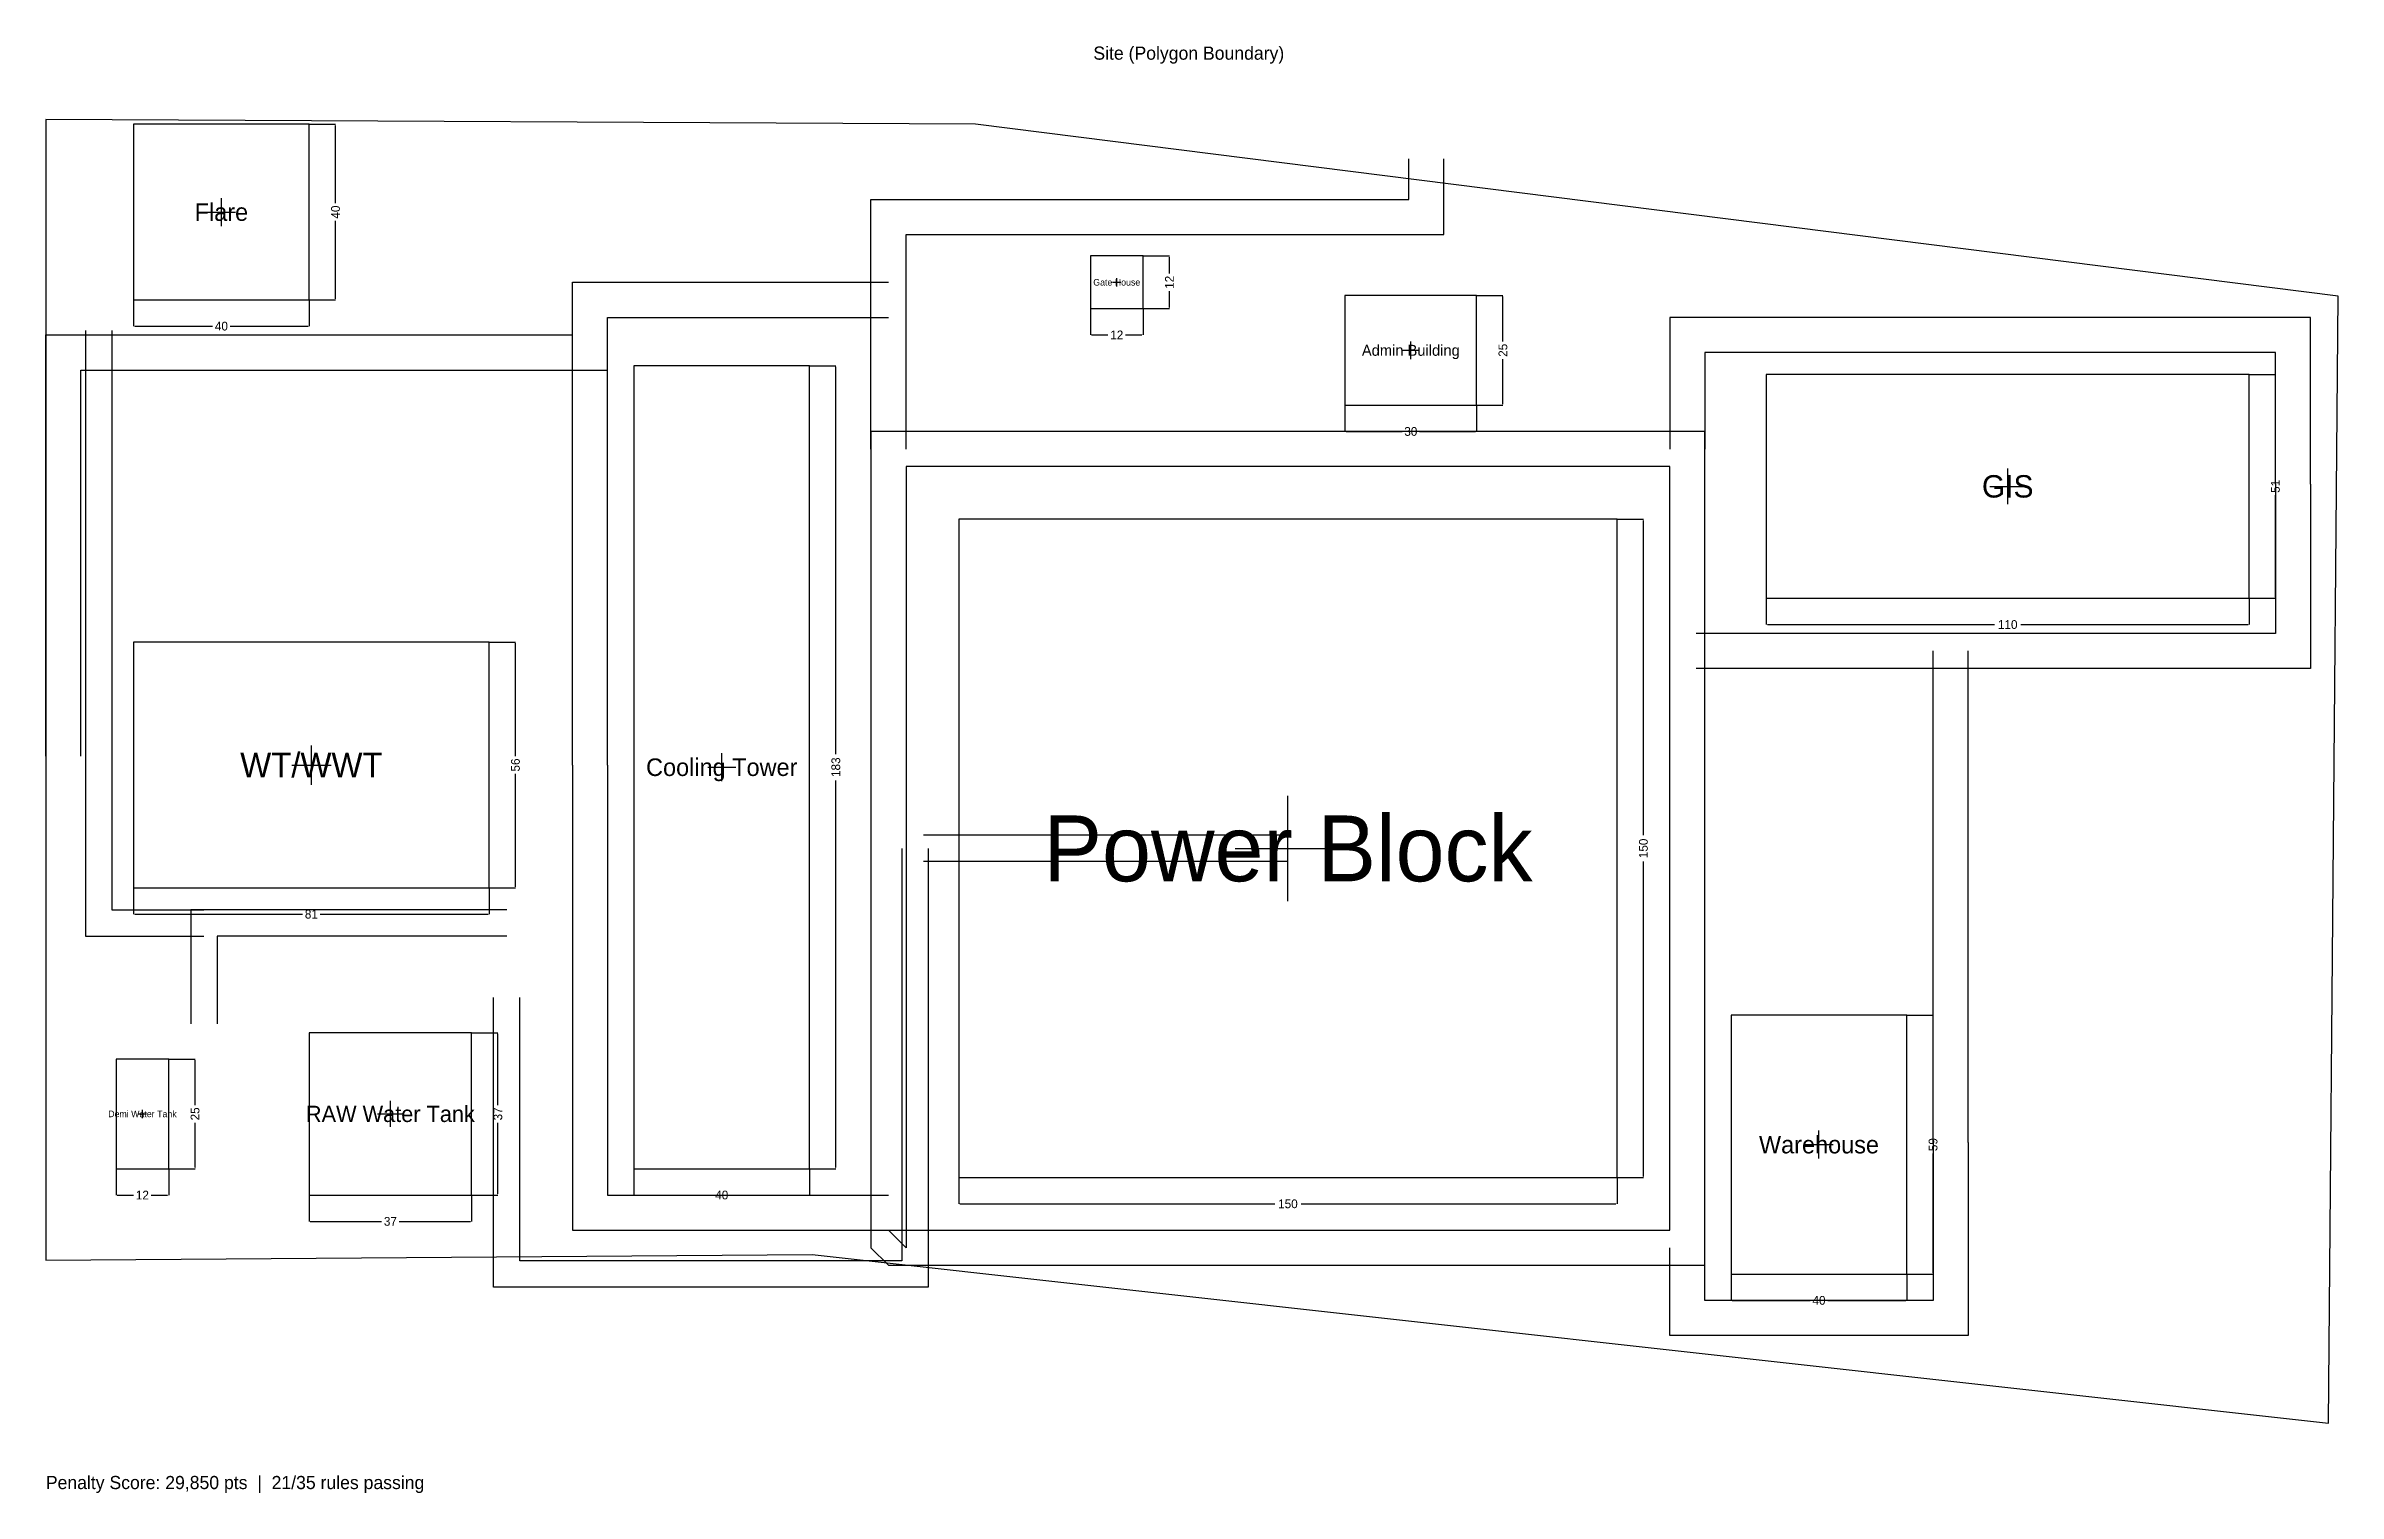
# Model space of a CAD drawing. Header units: metres. Extents: x 0 to 522, y -16 to 314.
import ezdxf
from ezdxf.enums import TextEntityAlignment as Align

# ---------------------------------------------------------------- set-up
doc = ezdxf.new("R2010")
doc.units = ezdxf.units.M
doc.linetypes.add('DASHED', pattern=[0.25, -0.25])
for name, color, linetype in [('ADMIN_BUILDING', 6, 'CONTINUOUS'), ('COOLING_TOWER', 3, 'CONTINUOUS'), ('DIMENSIONS', 8, 'CONTINUOUS'), ('FLARE', 30, 'CONTINUOUS'), ('GATE_HOUSE', 2, 'CONTINUOUS'), ('GIS', 5, 'CONTINUOUS'), ('LABELS', 7, 'CONTINUOUS'), ('PIPE_RACK', 8, 'DASHED'), ('POWER_BLOCK', 4, 'CONTINUOUS'), ('ROAD', 8, 'CONTINUOUS'), ('SITE_BOUNDARY', 7, 'CONTINUOUS'), ('WAREHOUSE', 6, 'CONTINUOUS'), ('WATER', 3, 'CONTINUOUS'), ('WT_WWT', 4, 'CONTINUOUS')]:
    doc.layers.add(name, color=color, linetype=linetype)
doc.dimstyles.get("Standard").update_dxf_attribs({"dimtxt": 2.5, "dimasz": 2.5, "dimexe": 1.25, "dimexo": 0.625, "dimtad": 1, "dimcen": 2.5, "dimazin": 3, "dimtfac": 1, "dimtmove": 0, "dimatfit": 3})

# ---------------------------------------------------------------- blocks, each defined once
blk = doc.blocks.new('_CLOSEDFILLED')
at = {"color": 0, "linetype": 'BYBLOCK'}
blk.add_solid([(-1, 0.2), (0, 0), (-1, -0.2)], dxfattribs=at)
blk = doc.blocks.new('*D1')
for p, q in [((238, 254), (238, 248)), ((250, 254), (250, 248)), ((238.25, 248), (242, 248)), ((246, 248), (249.75, 248))]:
    blk.add_line(p, q)
at = {"layer": 'Defpoints'}
for p in [(238, 254), (250, 254), (238, 248)]:
    blk.add_point(p, dxfattribs=at)
at = {"layer": 'DIMENSIONS', "xscale": 0.25, "yscale": 0.25, "rotation": 180}
blk.add_blockref('_CLOSEDFILLED', (238, 248), dxfattribs=at)
at = {"layer": 'DIMENSIONS', "xscale": 0.25, "yscale": 0.25}
blk.add_blockref('_CLOSEDFILLED', (250, 248), dxfattribs=at)
at = {"layer": 'DIMENSIONS', "insert": (244, 248), "char_height": 2, "attachment_point": 5}
blk.add_mtext('12', dxfattribs=at)
blk = doc.blocks.new('*D2')
for p, q in [((250, 266), (256, 266)), ((256, 262), (256, 265.75)), ((256, 254.25), (256, 258)), ((250, 254), (256, 254))]:
    blk.add_line(p, q)
at = {"layer": 'Defpoints'}
for p in [(250, 266), (250, 254), (256, 254)]:
    blk.add_point(p, dxfattribs=at)
at = {"layer": 'DIMENSIONS', "xscale": 0.25, "yscale": 0.25}
for p, rotation in [((256, 266), 90), ((256, 254), 270)]:
    blk.add_blockref('_CLOSEDFILLED', p, dxfattribs=dict(at, rotation=rotation))
at = {"layer": 'DIMENSIONS', "insert": (256, 260), "char_height": 2, "attachment_point": 5, "rotation": 90}
blk.add_mtext('12', dxfattribs=at)
blk = doc.blocks.new('*D3')
for p, q in [((392, 188), (392, 182)), ((502, 188), (502, 182)), ((392.25, 182), (444, 182)), ((450, 182), (501.75, 182))]:
    blk.add_line(p, q)
at = {"layer": 'Defpoints'}
for p in [(392, 188), (502, 188), (392, 182)]:
    blk.add_point(p, dxfattribs=at)
at = {"layer": 'DIMENSIONS', "xscale": 0.25, "yscale": 0.25, "rotation": 180}
blk.add_blockref('_CLOSEDFILLED', (392, 182), dxfattribs=at)
at = {"layer": 'DIMENSIONS', "xscale": 0.25, "yscale": 0.25}
blk.add_blockref('_CLOSEDFILLED', (502, 182), dxfattribs=at)
at = {"layer": 'DIMENSIONS', "insert": (447, 182), "char_height": 2, "attachment_point": 5}
blk.add_mtext('110', dxfattribs=at)
blk = doc.blocks.new('*D4')
for p, q in [((502, 239), (508, 239)), ((508, 215.5), (508, 238.75)), ((508, 188.25), (508, 211.5)), ((502, 188), (508, 188))]:
    blk.add_line(p, q)
at = {"layer": 'Defpoints'}
for p in [(502, 239), (502, 188), (508, 188)]:
    blk.add_point(p, dxfattribs=at)
at = {"layer": 'DIMENSIONS', "xscale": 0.25, "yscale": 0.25}
for p, rotation in [((508, 239), 90), ((508, 188), 270)]:
    blk.add_blockref('_CLOSEDFILLED', p, dxfattribs=dict(at, rotation=rotation))
at = {"layer": 'DIMENSIONS', "insert": (508, 213.5), "char_height": 2, "attachment_point": 5, "rotation": 90}
blk.add_mtext('51', dxfattribs=at)
blk = doc.blocks.new('*D5')
for p, q in [((60, 52), (60, 46)), ((97, 52), (97, 46)), ((60.25, 46), (76.5, 46)), ((80.5, 46), (96.75, 46))]:
    blk.add_line(p, q)
at = {"layer": 'Defpoints'}
for p in [(60, 52), (97, 52), (60, 46)]:
    blk.add_point(p, dxfattribs=at)
at = {"layer": 'DIMENSIONS', "xscale": 0.25, "yscale": 0.25, "rotation": 180}
blk.add_blockref('_CLOSEDFILLED', (60, 46), dxfattribs=at)
at = {"layer": 'DIMENSIONS', "xscale": 0.25, "yscale": 0.25}
blk.add_blockref('_CLOSEDFILLED', (97, 46), dxfattribs=at)
at = {"layer": 'DIMENSIONS', "insert": (78.5, 46), "char_height": 2, "attachment_point": 5}
blk.add_mtext('37', dxfattribs=at)
blk = doc.blocks.new('*D6')
for p, q in [((97, 89), (103, 89)), ((103, 72.5), (103, 88.75)), ((103, 52.25), (103, 68.5)), ((97, 52), (103, 52))]:
    blk.add_line(p, q)
at = {"layer": 'Defpoints'}
for p in [(97, 89), (97, 52), (103, 52)]:
    blk.add_point(p, dxfattribs=at)
at = {"layer": 'DIMENSIONS', "xscale": 0.25, "yscale": 0.25}
for p, rotation in [((103, 89), 90), ((103, 52), 270)]:
    blk.add_blockref('_CLOSEDFILLED', p, dxfattribs=dict(at, rotation=rotation))
at = {"layer": 'DIMENSIONS', "insert": (103, 70.5), "char_height": 2, "attachment_point": 5, "rotation": 90}
blk.add_mtext('37', dxfattribs=at)
blk = doc.blocks.new('*D7')
for p, q in [((208, 56), (208, 50)), ((358, 56), (358, 50)), ((208.25, 50), (280, 50)), ((286, 50), (357.75, 50))]:
    blk.add_line(p, q)
at = {"layer": 'Defpoints'}
for p in [(208, 56), (358, 56), (208, 50)]:
    blk.add_point(p, dxfattribs=at)
at = {"layer": 'DIMENSIONS', "xscale": 0.25, "yscale": 0.25, "rotation": 180}
blk.add_blockref('_CLOSEDFILLED', (208, 50), dxfattribs=at)
at = {"layer": 'DIMENSIONS', "xscale": 0.25, "yscale": 0.25}
blk.add_blockref('_CLOSEDFILLED', (358, 50), dxfattribs=at)
at = {"layer": 'DIMENSIONS', "insert": (283, 50), "char_height": 2, "attachment_point": 5}
blk.add_mtext('150', dxfattribs=at)
blk = doc.blocks.new('*D8')
for p, q in [((358, 206), (364, 206)), ((364, 134), (364, 205.75)), ((364, 56.25), (364, 128)), ((358, 56), (364, 56))]:
    blk.add_line(p, q)
at = {"layer": 'Defpoints'}
for p in [(358, 206), (358, 56), (364, 56)]:
    blk.add_point(p, dxfattribs=at)
at = {"layer": 'DIMENSIONS', "xscale": 0.25, "yscale": 0.25}
for p, rotation in [((364, 206), 90), ((364, 56), 270)]:
    blk.add_blockref('_CLOSEDFILLED', p, dxfattribs=dict(at, rotation=rotation))
at = {"layer": 'DIMENSIONS', "insert": (364, 131), "char_height": 2, "attachment_point": 5, "rotation": 90}
blk.add_mtext('150', dxfattribs=at)
blk = doc.blocks.new('*D9')
for p, q in [((20, 256), (20, 250)), ((60, 256), (60, 250)), ((20.25, 250), (38, 250)), ((42, 250), (59.75, 250))]:
    blk.add_line(p, q)
at = {"layer": 'Defpoints'}
for p in [(20, 256), (60, 256), (20, 250)]:
    blk.add_point(p, dxfattribs=at)
at = {"layer": 'DIMENSIONS', "xscale": 0.25, "yscale": 0.25, "rotation": 180}
blk.add_blockref('_CLOSEDFILLED', (20, 250), dxfattribs=at)
at = {"layer": 'DIMENSIONS', "xscale": 0.25, "yscale": 0.25}
blk.add_blockref('_CLOSEDFILLED', (60, 250), dxfattribs=at)
at = {"layer": 'DIMENSIONS', "insert": (40, 250), "char_height": 2, "attachment_point": 5}
blk.add_mtext('40', dxfattribs=at)
blk = doc.blocks.new('*D10')
for p, q in [((60, 296), (66, 296)), ((66, 278), (66, 295.75)), ((66, 256.25), (66, 274)), ((60, 256), (66, 256))]:
    blk.add_line(p, q)
at = {"layer": 'Defpoints'}
for p in [(60, 296), (60, 256), (66, 256)]:
    blk.add_point(p, dxfattribs=at)
at = {"layer": 'DIMENSIONS', "xscale": 0.25, "yscale": 0.25}
for p, rotation in [((66, 296), 90), ((66, 256), 270)]:
    blk.add_blockref('_CLOSEDFILLED', p, dxfattribs=dict(at, rotation=rotation))
at = {"layer": 'DIMENSIONS', "insert": (66, 276), "char_height": 2, "attachment_point": 5, "rotation": 90}
blk.add_mtext('40', dxfattribs=at)
blk = doc.blocks.new('*D11')
for p, q in [((134, 58), (134, 52)), ((174, 58), (174, 52)), ((134.25, 52), (152, 52)), ((156, 52), (173.75, 52))]:
    blk.add_line(p, q)
at = {"layer": 'Defpoints'}
for p in [(134, 58), (174, 58), (134, 52)]:
    blk.add_point(p, dxfattribs=at)
at = {"layer": 'DIMENSIONS', "xscale": 0.25, "yscale": 0.25, "rotation": 180}
blk.add_blockref('_CLOSEDFILLED', (134, 52), dxfattribs=at)
at = {"layer": 'DIMENSIONS', "xscale": 0.25, "yscale": 0.25}
blk.add_blockref('_CLOSEDFILLED', (174, 52), dxfattribs=at)
at = {"layer": 'DIMENSIONS', "insert": (154, 52), "char_height": 2, "attachment_point": 5}
blk.add_mtext('40', dxfattribs=at)
blk = doc.blocks.new('*D12')
for p, q in [((174, 241), (180, 241)), ((180, 152.5), (180, 240.75)), ((180, 58.25), (180, 146.5)), ((174, 58), (180, 58))]:
    blk.add_line(p, q)
at = {"layer": 'Defpoints'}
for p in [(174, 241), (174, 58), (180, 58)]:
    blk.add_point(p, dxfattribs=at)
at = {"layer": 'DIMENSIONS', "xscale": 0.25, "yscale": 0.25}
for p, rotation in [((180, 241), 90), ((180, 58), 270)]:
    blk.add_blockref('_CLOSEDFILLED', p, dxfattribs=dict(at, rotation=rotation))
at = {"layer": 'DIMENSIONS', "insert": (180, 149.5), "char_height": 2, "attachment_point": 5, "rotation": 90}
blk.add_mtext('183', dxfattribs=at)
blk = doc.blocks.new('*D13')
for p, q in [((20, 122), (20, 116)), ((101, 122), (101, 116)), ((20.25, 116), (58.5, 116)), ((62.5, 116), (100.75, 116))]:
    blk.add_line(p, q)
at = {"layer": 'Defpoints'}
for p in [(20, 122), (101, 122), (20, 116)]:
    blk.add_point(p, dxfattribs=at)
at = {"layer": 'DIMENSIONS', "xscale": 0.25, "yscale": 0.25, "rotation": 180}
blk.add_blockref('_CLOSEDFILLED', (20, 116), dxfattribs=at)
at = {"layer": 'DIMENSIONS', "xscale": 0.25, "yscale": 0.25}
blk.add_blockref('_CLOSEDFILLED', (101, 116), dxfattribs=at)
at = {"layer": 'DIMENSIONS', "insert": (60.5, 116), "char_height": 2, "attachment_point": 5}
blk.add_mtext('81', dxfattribs=at)
blk = doc.blocks.new('*D14')
for p, q in [((101, 178), (107, 178)), ((107, 152), (107, 177.75)), ((107, 122.25), (107, 148)), ((101, 122), (107, 122))]:
    blk.add_line(p, q)
at = {"layer": 'Defpoints'}
for p in [(101, 178), (101, 122), (107, 122)]:
    blk.add_point(p, dxfattribs=at)
at = {"layer": 'DIMENSIONS', "xscale": 0.25, "yscale": 0.25}
for p, rotation in [((107, 178), 90), ((107, 122), 270)]:
    blk.add_blockref('_CLOSEDFILLED', p, dxfattribs=dict(at, rotation=rotation))
at = {"layer": 'DIMENSIONS', "insert": (107, 150), "char_height": 2, "attachment_point": 5, "rotation": 90}
blk.add_mtext('56', dxfattribs=at)
blk = doc.blocks.new('*D15')
for p, q in [((384, 34), (384, 28)), ((424, 34), (424, 28)), ((384.25, 28), (402, 28)), ((406, 28), (423.75, 28))]:
    blk.add_line(p, q)
at = {"layer": 'Defpoints'}
for p in [(384, 34), (424, 34), (384, 28)]:
    blk.add_point(p, dxfattribs=at)
at = {"layer": 'DIMENSIONS', "xscale": 0.25, "yscale": 0.25, "rotation": 180}
blk.add_blockref('_CLOSEDFILLED', (384, 28), dxfattribs=at)
at = {"layer": 'DIMENSIONS', "xscale": 0.25, "yscale": 0.25}
blk.add_blockref('_CLOSEDFILLED', (424, 28), dxfattribs=at)
at = {"layer": 'DIMENSIONS', "insert": (404, 28), "char_height": 2, "attachment_point": 5}
blk.add_mtext('40', dxfattribs=at)
blk = doc.blocks.new('*D16')
for p, q in [((424, 93), (430, 93)), ((430, 65.5), (430, 92.75)), ((430, 34.25), (430, 61.5)), ((424, 34), (430, 34))]:
    blk.add_line(p, q)
at = {"layer": 'Defpoints'}
for p in [(424, 93), (424, 34), (430, 34)]:
    blk.add_point(p, dxfattribs=at)
at = {"layer": 'DIMENSIONS', "xscale": 0.25, "yscale": 0.25}
for p, rotation in [((430, 93), 90), ((430, 34), 270)]:
    blk.add_blockref('_CLOSEDFILLED', p, dxfattribs=dict(at, rotation=rotation))
at = {"layer": 'DIMENSIONS', "insert": (430, 63.5), "char_height": 2, "attachment_point": 5, "rotation": 90}
blk.add_mtext('59', dxfattribs=at)
blk = doc.blocks.new('*D17')
for p, q in [((296, 232), (296, 226)), ((326, 232), (326, 226)), ((296.25, 226), (309, 226)), ((313, 226), (325.75, 226))]:
    blk.add_line(p, q)
at = {"layer": 'Defpoints'}
for p in [(296, 232), (326, 232), (296, 226)]:
    blk.add_point(p, dxfattribs=at)
at = {"layer": 'DIMENSIONS', "xscale": 0.25, "yscale": 0.25, "rotation": 180}
blk.add_blockref('_CLOSEDFILLED', (296, 226), dxfattribs=at)
at = {"layer": 'DIMENSIONS', "xscale": 0.25, "yscale": 0.25}
blk.add_blockref('_CLOSEDFILLED', (326, 226), dxfattribs=at)
at = {"layer": 'DIMENSIONS', "insert": (311, 226), "char_height": 2, "attachment_point": 5}
blk.add_mtext('30', dxfattribs=at)
blk = doc.blocks.new('*D18')
for p, q in [((326, 257), (332, 257)), ((332, 246.5), (332, 256.75)), ((332, 232.25), (332, 242.5)), ((326, 232), (332, 232))]:
    blk.add_line(p, q)
at = {"layer": 'Defpoints'}
for p in [(326, 257), (326, 232), (332, 232)]:
    blk.add_point(p, dxfattribs=at)
at = {"layer": 'DIMENSIONS', "xscale": 0.25, "yscale": 0.25}
for p, rotation in [((332, 257), 90), ((332, 232), 270)]:
    blk.add_blockref('_CLOSEDFILLED', p, dxfattribs=dict(at, rotation=rotation))
at = {"layer": 'DIMENSIONS', "insert": (332, 244.5), "char_height": 2, "attachment_point": 5, "rotation": 90}
blk.add_mtext('25', dxfattribs=at)
blk = doc.blocks.new('*D19')
for p, q in [((16, 58), (16, 52)), ((28, 58), (28, 52)), ((16.25, 52), (20, 52)), ((24, 52), (27.75, 52))]:
    blk.add_line(p, q)
at = {"layer": 'Defpoints'}
for p in [(16, 58), (28, 58), (16, 52)]:
    blk.add_point(p, dxfattribs=at)
at = {"layer": 'DIMENSIONS', "xscale": 0.25, "yscale": 0.25, "rotation": 180}
blk.add_blockref('_CLOSEDFILLED', (16, 52), dxfattribs=at)
at = {"layer": 'DIMENSIONS', "xscale": 0.25, "yscale": 0.25}
blk.add_blockref('_CLOSEDFILLED', (28, 52), dxfattribs=at)
at = {"layer": 'DIMENSIONS', "insert": (22, 52), "char_height": 2, "attachment_point": 5}
blk.add_mtext('12', dxfattribs=at)
blk = doc.blocks.new('*D20')
for p, q in [((28, 83), (34, 83)), ((34, 72.5), (34, 82.75)), ((34, 58.25), (34, 68.5)), ((28, 58), (34, 58))]:
    blk.add_line(p, q)
at = {"layer": 'Defpoints'}
for p in [(28, 83), (28, 58), (34, 58)]:
    blk.add_point(p, dxfattribs=at)
at = {"layer": 'DIMENSIONS', "xscale": 0.25, "yscale": 0.25}
for p, rotation in [((34, 83), 90), ((34, 58), 270)]:
    blk.add_blockref('_CLOSEDFILLED', p, dxfattribs=dict(at, rotation=rotation))
at = {"layer": 'DIMENSIONS', "insert": (34, 70.5), "char_height": 2, "attachment_point": 5, "rotation": 90}
blk.add_mtext('25', dxfattribs=at)

msp = doc.modelspace()

# ---------------------------------------------------------------- linework, layer by layer
at = {"layer": 'ADMIN_BUILDING'}
for p, q in [((311, 242.5), (311, 246.5)), ((309, 244.5), (313, 244.5))]:
    msp.add_line(p, q, dxfattribs=at)
msp.add_lwpolyline([(296, 232), (326, 232), (326, 257), (296, 257)], close=True, dxfattribs=at)
at = {"layer": 'COOLING_TOWER'}
for p, q in [((154, 146.3), (154, 152.7)), ((150.8, 149.5), (157.2, 149.5))]:
    msp.add_line(p, q, dxfattribs=at)
msp.add_lwpolyline([(134, 58), (174, 58), (174, 241), (134, 241)], close=True, dxfattribs=at)
at = {"layer": 'FLARE'}
for p, q in [((40, 272.8), (40, 279.2)), ((36.8, 276), (43.2, 276))]:
    msp.add_line(p, q, dxfattribs=at)
msp.add_lwpolyline([(20, 256), (60, 256), (60, 296), (20, 296)], close=True, dxfattribs=at)
at = {"layer": 'GATE_HOUSE'}
for p, q in [((243.04, 260), (244.96, 260)), ((244, 259.04), (244, 260.96))]:
    msp.add_line(p, q, dxfattribs=at)
msp.add_lwpolyline([(238, 254), (250, 254), (250, 266), (238, 266)], close=True, dxfattribs=at)
at = {"layer": 'GIS'}
for p, q in [((447, 209.42), (447, 217.58)), ((442.92, 213.5), (451.08, 213.5))]:
    msp.add_line(p, q, dxfattribs=at)
msp.add_lwpolyline([(392, 188), (502, 188), (502, 239), (392, 239)], close=True, dxfattribs=at)
at = {"layer": 'PIPE_RACK'}
for points in [[(9, 249), (9, 111), (36, 111)], [(15, 249), (15, 117), (36, 117)], [(201, 131), (201, 31), (110, 31), (102, 31), (102, 97)], [(195, 131), (195, 37), (110, 37), (108, 37), (108, 97)], [(283, 134), (200, 134)], [(283, 128), (200, 128)], [(105, 117), (33, 117), (33, 97), (33, 91)], [(105, 111), (39, 111), (39, 97), (39, 91)]]:
    msp.add_lwpolyline(points, dxfattribs=at)
at = {"layer": 'POWER_BLOCK'}
for p, q in [((283, 119), (283, 143)), ((271, 131), (295, 131))]:
    msp.add_line(p, q, dxfattribs=at)
msp.add_lwpolyline([(208, 56), (358, 56), (358, 206), (208, 206)], close=True, dxfattribs=at)
at = {"layer": 'ROAD'}
for points in [[(230, 278.854), (244.585, 278.854), (258, 278.854), (310.552, 278.854), (310.552, 288.098)], [(230, 270.854), (244.585, 270.854), (258, 270.854), (318.552, 270.854), (318.552, 288.098)], [(188, 222), (188, 278.854), (230, 278.854)], [(196, 222), (196, 270.854), (230, 270.854)], [(120, 150), (120, 260), (192, 260)], [(0, 152), (0, 248), (120, 248), (120, 252)], [(8, 152), (8, 240), (128, 240), (128, 252)], [(128, 150), (128, 252), (192, 252)], [(516, 214), (516, 252), (370, 252), (370, 222)], [(508, 214), (508, 244), (378, 244), (378, 222)], [(516, 214), (516, 172), (376, 172)], [(508, 214), (508, 180), (376, 180)], [(430, 64), (430, 176)], [(438, 64), (438, 176)], [(120, 150), (120, 44), (192, 44)], [(128, 150), (128, 52), (192, 52)], [(438, 64), (438, 20), (370, 20), (370, 40)], [(430, 64), (430, 28), (378, 28), (378, 40)]]:
    msp.add_lwpolyline(points, dxfattribs=at)
for points in [[(192, 36), (378, 36), (378, 226), (188, 226), (188, 40)], [(192, 44), (370, 44), (370, 218), (196, 218), (196, 40)]]:
    msp.add_lwpolyline(points, close=True, dxfattribs=at)
at = {"layer": 'SITE_BOUNDARY'}
msp.add_lwpolyline([(174.597, 38.489), (520.102, 0), (522.289, 256.874), (211.781, 296.012), (0, 297.103), (0, 37.166)], close=True, dxfattribs=at)
at = {"layer": 'WAREHOUSE'}
for p, q in [((400.8, 63.5), (407.2, 63.5)), ((404, 60.3), (404, 66.7))]:
    msp.add_line(p, q, dxfattribs=at)
msp.add_lwpolyline([(384, 34), (424, 34), (424, 93), (384, 93)], close=True, dxfattribs=at)
at = {"layer": 'WATER'}
for p, q in [((78.5, 67.54), (78.5, 73.46)), ((21.04, 70.5), (22.96, 70.5)), ((22, 69.54), (22, 71.46)), ((75.54, 70.5), (81.46, 70.5))]:
    msp.add_line(p, q, dxfattribs=at)
for points in [[(60, 52), (97, 52), (97, 89), (60, 89)], [(16, 58), (28, 58), (28, 83), (16, 83)]]:
    msp.add_lwpolyline(points, close=True, dxfattribs=at)
at = {"layer": 'WT_WWT'}
for p, q in [((60.5, 145.52), (60.5, 154.48)), ((56.02, 150), (64.98, 150))]:
    msp.add_line(p, q, dxfattribs=at)
msp.add_lwpolyline([(20, 122), (101, 122), (101, 178), (20, 178)], close=True, dxfattribs=at)

# ---------------------------------------------------------------- texts
at = {"layer": 'LABELS'}
for s, height, p in [('Site (Polygon Boundary)', 3, (260.415, 312.22)), ('Flare', 4, (40, 276)), ('Gate House', 1.5, (244, 260)), ('Admin Building', 2.5, (311, 244.5)), ('GIS', 5.1, (447, 213.5)), ('WT/WWT', 5.6, (60.5, 150)), ('Cooling Tower', 4, (154, 149.5)), ('Power Block', 15, (283, 131)), ('Demi Water Tank', 1.5, (22, 70.5)), ('RAW Water Tank', 3.7, (78.5, 70.5)), ('Warehouse', 4, (404, 63.5))]:
    msp.add_text(s, height=height, dxfattribs=at).set_placement(p, align=Align.MIDDLE_CENTER)
msp.add_text('Penalty Score: 29,850 pts  |  21/35 rules passing', height=3, dxfattribs=at).set_placement((0, -15))

# ---------------------------------------------------------------- dimensions: what is measured, and where the dimension line sits
at = {"layer": 'DIMENSIONS'}
for base, p1, p2, picture, middle in [((66, 256), (60, 256), (60, 296), '*D10', (66, 276)), ((256, 254), (250, 254), (250, 266), '*D2', (256, 260)), ((332, 232), (326, 232), (326, 257), '*D18', (332, 244.5)), ((180, 58), (174, 58), (174, 241), '*D12', (180, 149.5)), ((508, 188), (502, 188), (502, 239), '*D4', (508, 213.5)), ((364, 56), (358, 56), (358, 206), '*D8', (364, 131)), ((107, 122), (101, 122), (101, 178), '*D14', (107, 150)), ((103, 52), (97, 52), (97, 89), '*D6', (103, 70.5)), ((430, 34), (424, 34), (424, 93), '*D16', (430, 63.5)), ((34, 58), (28, 58), (28, 83), '*D20', (34, 70.5))]:
    dim = msp.add_linear_dim(base=base, p1=p1, p2=p2, angle=90, dimstyle='Standard', override={"dimtxt": 2}, dxfattribs=at)
    dim.commit()
    dim.dimension.update_dxf_attribs({"geometry": picture, "text_midpoint": middle})
for base, p1, p2, picture, middle in [((20, 250), (20, 256), (60, 256), '*D9', (40, 250)), ((238, 248), (238, 254), (250, 254), '*D1', (244, 248)), ((296, 226), (296, 232), (326, 232), '*D17', (311, 226)), ((392, 182), (392, 188), (502, 188), '*D3', (447, 182)), ((20, 116), (20, 122), (101, 122), '*D13', (60.5, 116)), ((16, 52), (16, 58), (28, 58), '*D19', (22, 52)), ((134, 52), (134, 58), (174, 58), '*D11', (154, 52)), ((208, 50), (208, 56), (358, 56), '*D7', (283, 50)), ((60, 46), (60, 52), (97, 52), '*D5', (78.5, 46)), ((384, 28), (384, 34), (424, 34), '*D15', (404, 28))]:
    dim = msp.add_linear_dim(base=base, p1=p1, p2=p2, dimstyle='Standard', override={"dimtxt": 2}, dxfattribs=at)
    dim.commit()
    dim.dimension.update_dxf_attribs({"geometry": picture, "text_midpoint": middle})

doc.saveas('drawing.dxf')
